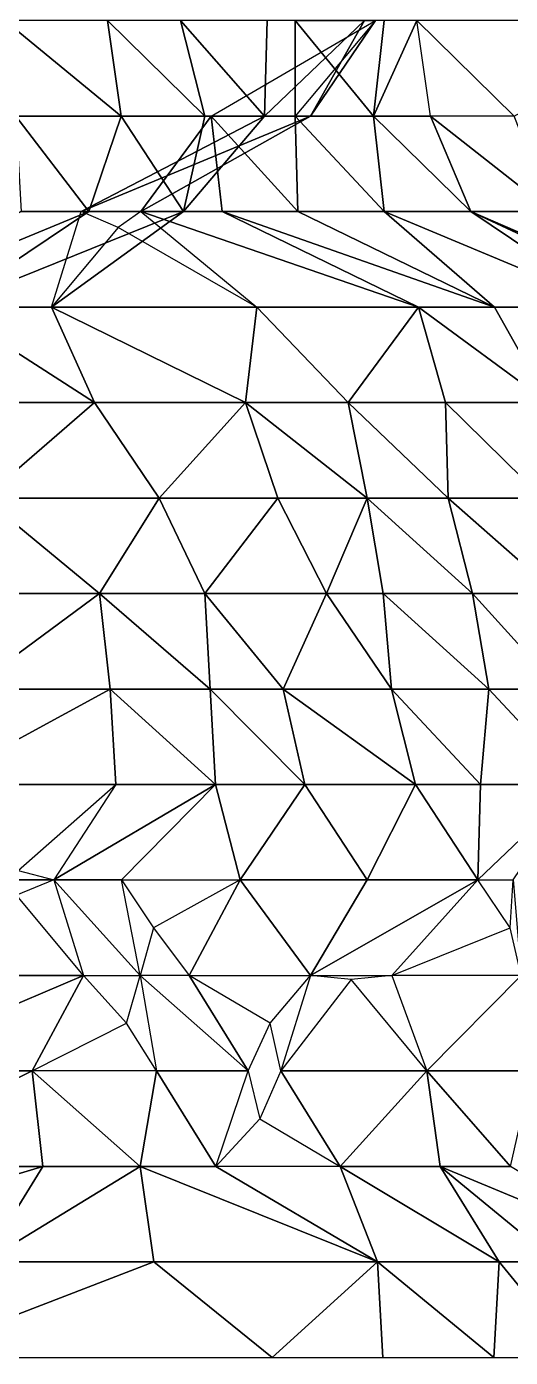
# Model space of a CAD drawing. Header units: metres. Extents: x -317 to 276, y -240 to 234.
# Drawn here: x -193.6 to -163.2, y -240 to -156.4 of the extents above; entities that cross this region are included whole.
import ezdxf

# ---------------------------------------------------------------- set-up
doc = ezdxf.new("R2010")
doc.units = ezdxf.units.M

msp = doc.modelspace()

# ---------------------------------------------------------------- linework, layer by layer
for points in [[(-194.93268, -156, -412.0276), (-187.63666, -162, -411.18732), (-188.48271, -156, -412.736), (-188.4826, -155.9999, -412.7359)], [(-194.93268, -156, -412.0276), (-194.25583, -162, -410.78864), (-187.63666, -162, -411.18732), (-187.63655, -161.9999, -411.18723)], [(-188.48271, -156, -412.736), (-182.37117, -162, -414.06387), (-183.89404, -156, -416.8515), (-183.89394, -155.9999, -416.8514)], [(-188.48271, -156, -412.736), (-187.63666, -162, -411.18732), (-182.37117, -162, -414.06387), (-182.37106, -161.9999, -414.06378)], [(-183.89404, -156, -416.8515), (-178.62856, -162, -419.72803), (-178.45935, -156, -419.4183), (-178.45924, -155.9999, -419.4182)], [(-183.89404, -156, -416.8515), (-182.37117, -162, -414.06387), (-178.62856, -162, -419.72803), (-178.62845, -161.9999, -419.72794)], [(-175.732, -162, -426.9409), (-181.9727, -162, -450.87943), (-171.65096, -156, -431.9856), (-171.65085, -155.9999, -431.9855)], [(-178.62856, -162, -419.72803), (-175.732, -162, -426.9409), (-172.34781, -156, -420.7462), (-172.3477, -155.9999, -420.7461)], [(-178.62856, -162, -419.72803), (-172.34781, -156, -420.7462), (-178.45935, -156, -419.4183), (-178.45924, -155.9999, -419.4182)], [(-171.65096, -156, -431.9856), (-176.70721, -162, -453.75598), (-176.70721, -156, -453.75598), (-176.7071, -155.9999, -453.7559)], [(-176.70721, -156, -453.75598), (-171.78012, -162, -457.252), (-171.10329, -156, -456.01306), (-171.10318, -155.9999, -456.01297)], [(-176.70721, -156, -453.75598), (-176.70721, -162, -453.75598), (-171.78012, -162, -457.252), (-171.78001, -161.9999, -457.25192)], [(-175.732, -162, -426.9409), (-171.65096, -156, -431.9856), (-172.34781, -156, -420.7462), (-172.3477, -155.9999, -420.7461)], [(-171.78012, -162, -457.252), (-168.20673, -162, -463.2259), (-169.05278, -156, -464.77457), (-169.05267, -155.9999, -464.77448)], [(-171.78012, -162, -457.252), (-169.05278, -156, -464.77457), (-171.10329, -156, -456.01306), (-171.10318, -155.9999, -456.01297)], [(-169.05278, -156, -464.77457), (-162.94124, -162, -466.10245), (-152.11186, -156, -446.27942), (-152.11176, -155.9999, -446.27933)], [(-194.25583, -162, -410.78864), (-189.66718, -168, -414.90414), (-187.63666, -162, -411.18732), (-187.63655, -161.9999, -411.18723)], [(-194.25583, -162, -410.78864), (-193.91742, -168, -410.1692), (-189.66718, -168, -414.90414), (-189.66707, -167.9999, -414.90405)], [(-183.72484, -168, -416.54175), (-190.13477, -168, -440.79004), (-178.62856, -162, -419.72803), (-178.62845, -161.9999, -419.72794)], [(-190.13477, -168, -440.79004), (-186.39215, -168, -446.4542), (-175.732, -162, -426.9409), (-175.73189, -161.9999, -426.9408)], [(-190.13477, -168, -440.79004), (-175.732, -162, -426.9409), (-178.62856, -162, -419.72803), (-178.62845, -161.9999, -419.72794)], [(-187.63666, -162, -411.18732), (-189.66718, -168, -414.90414), (-183.72484, -168, -416.54175), (-183.72473, -167.9999, -416.54166)], [(-187.63666, -162, -411.18732), (-183.72484, -168, -416.54175), (-182.37117, -162, -414.06387), (-182.37106, -161.9999, -414.06378)], [(-186.39215, -168, -446.4542), (-181.29587, -168, -449.64047), (-181.9727, -162, -450.87943), (-181.9726, -161.9999, -450.87933)], [(-186.39215, -168, -446.4542), (-181.9727, -162, -450.87943), (-175.732, -162, -426.9409), (-175.73189, -161.9999, -426.9408)], [(-183.72484, -168, -416.54175), (-178.62856, -162, -419.72803), (-182.37117, -162, -414.06387), (-182.37106, -161.9999, -414.06378)], [(-181.9727, -162, -450.87943), (-176.53801, -168, -453.44623), (-176.70721, -162, -453.75598), (-176.7071, -161.9999, -453.7559)], [(-181.9727, -162, -450.87943), (-181.29587, -168, -449.64047), (-176.53801, -168, -453.44623), (-176.5379, -167.9999, -453.44614)], [(-176.70721, -162, -453.75598), (-171.10329, -168, -456.01306), (-171.78012, -162, -457.252), (-171.78001, -161.9999, -457.25192)], [(-176.70721, -162, -453.75598), (-176.53801, -168, -453.44623), (-171.10329, -168, -456.01306), (-171.10318, -167.9999, -456.01297)], [(-171.78012, -162, -457.252), (-165.6686, -168, -458.57986), (-168.20673, -162, -463.2259), (-168.20662, -161.9999, -463.2258)], [(-171.78012, -162, -457.252), (-171.10329, -168, -456.01306), (-165.6686, -168, -458.57986), (-165.66849, -167.9999, -458.57977)], [(-168.20673, -162, -463.2259), (-160.57231, -168, -461.76617), (-162.94124, -162, -466.10245), (-162.94113, -161.9999, -466.10236)], [(-168.20673, -162, -463.2259), (-165.6686, -168, -458.57986), (-160.57231, -168, -461.76617), (-160.5722, -167.9999, -461.76608)], [(-193.91742, -168, -410.1692), (-204.21915, -174, -441.54135), (-189.66718, -168, -414.90414), (-189.66707, -167.9999, -414.90405)], [(-189.66718, -168, -414.90414), (-204.21915, -174, -441.54135), (-198.61523, -174, -443.79843), (-198.61513, -173.9999, -443.79834)], [(-189.66718, -168, -414.90414), (-198.61523, -174, -443.79843), (-183.72484, -168, -416.54175), (-183.72473, -167.9999, -416.54166)], [(-183.72484, -168, -416.54175), (-198.61523, -174, -443.79843), (-191.99606, -174, -444.1971), (-191.99596, -173.9999, -444.19702)], [(-183.72484, -168, -416.54175), (-191.99606, -174, -444.1971), (-190.13477, -168, -440.79004), (-190.13466, -167.9999, -440.78995)], [(-186.39215, -168, -446.4542), (-187.81224, -169, -442.79614), (-190.13477, -168, -440.79004), (-190.13466, -167.9999, -440.78995)], [(-168.9436, -174, -427.02982), (-181.29587, -168, -449.64047), (-186.39215, -168, -446.4542), (-186.39204, -167.9999, -446.4541)], [(-168.9436, -174, -427.02982), (-186.39215, -168, -446.4542), (-179.11617, -174, -433.1356), (-179.11606, -173.9999, -433.1355)], [(-164.18575, -174, -430.83557), (-176.53801, -168, -453.44623), (-181.29587, -168, -449.64047), (-181.29576, -167.9999, -449.64038)], [(-164.18575, -174, -430.83557), (-181.29587, -168, -449.64047), (-168.9436, -174, -427.02982), (-168.9435, -173.9999, -427.02972)], [(-171.10329, -168, -456.01306), (-176.53801, -168, -453.44623), (-164.18575, -174, -430.83557), (-164.18564, -173.9999, -430.83548)], [(-171.10329, -168, -456.01306), (-164.18575, -174, -430.83557), (-156.72052, -174, -429.68558), (-156.72041, -173.9999, -429.6855)], [(-165.6686, -168, -458.57986), (-171.10329, -168, -456.01306), (-156.72052, -174, -429.68558), (-156.72041, -173.9999, -429.6855)], [(-151.77344, -174, -445.65994), (-160.57231, -168, -461.76617), (-165.6686, -168, -458.57986), (-165.66849, -167.9999, -458.57977)], [(-165.6686, -168, -458.57986), (-156.72052, -174, -429.68558), (-152.80872, -174, -435.04), (-152.80861, -173.9999, -435.03992)], [(-151.77344, -174, -445.65994), (-165.6686, -168, -458.57986), (-152.80872, -174, -435.04), (-152.80861, -173.9999, -435.03992)], [(-187.81224, -169, -442.79614), (-191.99606, -174, -444.1971), (-179.11617, -174, -433.1356), (-179.11606, -173.9999, -433.1355)], [(-198.61523, -174, -443.79843), (-199.31209, -180, -432.55905), (-189.30875, -180, -426.763), (-189.30864, -179.9999, -426.7629)], [(-191.99606, -174, -444.1971), (-198.61523, -174, -443.79843), (-189.30875, -180, -426.763), (-189.30864, -179.9999, -426.7629)], [(-191.99606, -174, -444.1971), (-189.30875, -180, -426.763), (-179.81302, -180, -421.89618), (-179.81291, -179.9999, -421.8961)], [(-179.11617, -174, -433.1356), (-191.99606, -174, -444.1971), (-179.81302, -180, -421.89618), (-179.81291, -179.9999, -421.8961)], [(-179.11617, -174, -433.1356), (-179.81302, -180, -421.89618), (-173.36307, -180, -422.60458), (-173.36296, -179.9999, -422.6045)], [(-168.9436, -174, -427.02982), (-179.11617, -174, -433.1356), (-173.36307, -180, -422.60458), (-173.36296, -179.9999, -422.6045)], [(-168.9436, -174, -427.02982), (-173.36307, -180, -422.60458), (-167.25153, -180, -423.9325), (-167.25142, -179.9999, -423.9324)], [(-160.80156, -180, -424.64087), (-164.18575, -174, -430.83557), (-168.9436, -174, -427.02982), (-168.9435, -173.9999, -427.02972)], [(-160.80156, -180, -424.64087), (-168.9436, -174, -427.02982), (-167.25153, -180, -423.9325), (-167.25142, -179.9999, -423.9324)], [(-156.72052, -174, -429.68558), (-164.18575, -174, -430.83557), (-160.80156, -180, -424.64087), (-160.80145, -179.9999, -424.64078)], [(-196.26633, -186, -426.9838), (-189.30875, -180, -426.763), (-199.31209, -180, -432.55905), (-199.31198, -179.9999, -432.55896)], [(-196.26633, -186, -426.9838), (-185.24773, -186, -419.32938), (-189.30875, -180, -426.763), (-189.30864, -179.9999, -426.7629)], [(-185.24773, -186, -419.32938), (-179.81302, -180, -421.89618), (-189.30875, -180, -426.763), (-189.30864, -179.9999, -426.7629)], [(-185.24773, -186, -419.32938), (-177.78252, -186, -418.17938), (-179.81302, -180, -421.89618), (-179.81291, -179.9999, -421.8961)], [(-179.81302, -180, -421.89618), (-172.1786, -186, -420.43646), (-173.36307, -180, -422.60458), (-173.36296, -179.9999, -422.6045)], [(-179.81302, -180, -421.89618), (-177.78252, -186, -418.17938), (-172.1786, -186, -420.43646), (-172.1785, -185.9999, -420.43637)], [(-173.36307, -180, -422.60458), (-167.0823, -186, -423.62274), (-167.25153, -180, -423.9325), (-167.25142, -179.9999, -423.9324)], [(-173.36307, -180, -422.60458), (-172.1786, -186, -420.43646), (-167.0823, -186, -423.62274), (-167.0822, -185.9999, -423.62265)], [(-167.25153, -180, -423.9325), (-161.13998, -186, -425.26035), (-160.80156, -180, -424.64087), (-160.80145, -179.9999, -424.64078)], [(-167.25153, -180, -423.9325), (-167.0823, -186, -423.62274), (-161.13998, -186, -425.26035), (-161.13988, -185.9999, -425.26025)], [(-206.26967, -192, -432.77985), (-188.99034, -192, -413.66522), (-196.26633, -186, -426.9838), (-196.26622, -185.9999, -426.9837)], [(-185.24773, -186, -419.32938), (-196.26633, -186, -426.9838), (-188.99034, -192, -413.66522), (-188.99023, -191.9999, -413.66513)], [(-185.24773, -186, -419.32938), (-188.99034, -192, -413.66522), (-182.37117, -192, -414.06387), (-182.37106, -191.9999, -414.06378)], [(-177.78252, -186, -418.17938), (-185.24773, -186, -419.32938), (-182.37117, -192, -414.06387), (-182.37106, -191.9999, -414.06378)], [(-177.78252, -186, -418.17938), (-182.37117, -192, -414.06387), (-174.73676, -192, -412.60416), (-174.73665, -191.9999, -412.60406)], [(-172.1786, -186, -420.43646), (-177.78252, -186, -418.17938), (-174.73676, -192, -412.60416), (-174.73665, -191.9999, -412.60406)], [(-172.1786, -186, -420.43646), (-174.73676, -192, -412.60416), (-171.16335, -192, -418.57803), (-171.16324, -191.9999, -418.57794)], [(-172.1786, -186, -420.43646), (-165.55943, -192, -420.83514), (-167.0823, -186, -423.62274), (-167.0822, -185.9999, -423.62265)], [(-172.1786, -186, -420.43646), (-171.16335, -192, -418.57803), (-165.55943, -192, -420.83514), (-165.55933, -191.9999, -420.83505)], [(-167.0823, -186, -423.62274), (-160.29395, -192, -423.71167), (-161.13998, -186, -425.26035), (-161.13988, -185.9999, -425.26025)], [(-167.0823, -186, -423.62274), (-165.55943, -192, -420.83514), (-160.29395, -192, -423.71167), (-160.29384, -191.9999, -423.71158)], [(-197.13239, -198, -416.05414), (-188.99034, -192, -413.66522), (-206.26967, -192, -432.77985), (-206.26956, -191.9999, -432.77975)], [(-197.13239, -198, -416.05414), (-188.3135, -198, -412.42627), (-188.99034, -192, -413.66522), (-188.99023, -191.9999, -413.66513)], [(-188.99034, -192, -413.66522), (-182.03275, -198, -413.4444), (-182.37117, -192, -414.06387), (-182.37106, -191.9999, -414.06378)], [(-188.99034, -192, -413.66522), (-188.3135, -198, -412.42627), (-182.03275, -198, -413.4444), (-182.03264, -197.9999, -413.4443)], [(-182.37117, -192, -414.06387), (-177.44409, -198, -417.5599), (-174.73676, -192, -412.60416), (-174.73665, -191.9999, -412.60406)], [(-182.37117, -192, -414.06387), (-182.03275, -198, -413.4444), (-177.44409, -198, -417.5599), (-177.44398, -197.9999, -417.5598)], [(-174.73676, -192, -412.60416), (-177.44409, -198, -417.5599), (-170.65572, -198, -417.64883), (-170.65561, -197.9999, -417.64874)], [(-174.73676, -192, -412.60416), (-170.65572, -198, -417.64883), (-171.16335, -192, -418.57803), (-171.16324, -191.9999, -418.57794)], [(-171.16335, -192, -418.57803), (-164.54417, -198, -418.9767), (-165.55943, -192, -420.83514), (-165.55933, -191.9999, -420.83505)], [(-171.16335, -192, -418.57803), (-170.65572, -198, -417.64883), (-164.54417, -198, -418.9767), (-164.54407, -197.9999, -418.97662)], [(-165.55943, -192, -420.83514), (-160.12473, -198, -423.40195), (-160.29395, -192, -423.71167), (-160.29384, -191.9999, -423.71158)], [(-165.55943, -192, -420.83514), (-164.54417, -198, -418.9767), (-160.12473, -198, -423.40195), (-160.12462, -197.9999, -423.40186)], [(-199.3321, -204, -420.0807), (-187.97508, -204, -411.8068), (-188.3135, -198, -412.42627), (-188.3134, -197.9999, -412.42618)], [(-199.3321, -204, -420.0807), (-188.3135, -198, -412.42627), (-197.13239, -198, -416.05414), (-197.13228, -197.9999, -416.05405)], [(-188.3135, -198, -412.42627), (-181.69434, -204, -412.82495), (-182.03275, -198, -413.4444), (-182.03264, -197.9999, -413.4443)], [(-188.3135, -198, -412.42627), (-187.97508, -204, -411.8068), (-181.69434, -204, -412.82495), (-181.69423, -203.9999, -412.82486)], [(-182.03275, -198, -413.4444), (-176.09042, -204, -415.08203), (-177.44409, -198, -417.5599), (-177.44398, -197.9999, -417.5598)], [(-182.03275, -198, -413.4444), (-181.69434, -204, -412.82495), (-176.09042, -204, -415.08203), (-176.09032, -203.9999, -415.08194)], [(-177.44409, -198, -417.5599), (-169.13284, -204, -414.8612), (-170.65572, -198, -417.64883), (-170.65561, -197.9999, -417.64874)], [(-177.44409, -198, -417.5599), (-176.09042, -204, -415.08203), (-169.13284, -204, -414.8612), (-169.13274, -203.9999, -414.8611)], [(-170.65572, -198, -417.64883), (-165.0518, -204, -419.9059), (-164.54417, -198, -418.9767), (-164.54407, -197.9999, -418.97662)], [(-170.65572, -198, -417.64883), (-169.13284, -204, -414.8612), (-165.0518, -204, -419.9059), (-165.0517, -203.9999, -419.90582)], [(-164.54417, -198, -418.9767), (-165.0518, -204, -419.9059), (-158.94026, -204, -421.2338), (-158.94016, -203.9999, -421.2337)], [(-164.54417, -198, -418.9767), (-158.94026, -204, -421.2338), (-160.12473, -198, -423.40195), (-160.12462, -197.9999, -423.40186)], [(-199.3321, -204, -420.0807), (-194.11046, -209.4, -416.78003), (-187.97508, -204, -411.8068), (-187.97498, -203.9999, -411.8067)], [(-191.8669, -210, -418.9307), (-187.61665, -210, -423.66565), (-181.69434, -204, -412.82495), (-181.69423, -203.9999, -412.82486)], [(-191.8669, -210, -418.9307), (-181.69434, -204, -412.82495), (-187.97508, -204, -411.8068), (-187.97498, -203.9999, -411.8067)], [(-181.69434, -204, -412.82495), (-187.61665, -210, -423.66565), (-180.15144, -210, -422.51566), (-180.15134, -209.9999, -422.51556)], [(-181.69434, -204, -412.82495), (-180.15144, -210, -422.51566), (-176.09042, -204, -415.08203), (-176.09032, -203.9999, -415.08194)], [(-176.09042, -204, -415.08203), (-180.15144, -210, -422.51566), (-172.1786, -210, -420.43646), (-172.1785, -209.9999, -420.43637)], [(-176.09042, -204, -415.08203), (-172.1786, -210, -420.43646), (-169.13284, -204, -414.8612), (-169.13274, -203.9999, -414.8611)], [(-169.13284, -204, -414.8612), (-172.1786, -210, -420.43646), (-165.22101, -210, -420.21567), (-165.2209, -209.9999, -420.21558)], [(-169.13284, -204, -414.8612), (-165.22101, -210, -420.21567), (-165.0518, -204, -419.9059), (-165.0517, -203.9999, -419.90582)], [(-165.22101, -210, -420.21567), (-163.00128, -210, -428.66745), (-158.94026, -204, -421.2338), (-158.94016, -203.9999, -421.2337)], [(-165.22101, -210, -420.21567), (-158.94026, -204, -421.2338), (-165.0518, -204, -419.9059), (-165.0517, -203.9999, -419.90582)], [(-194.11046, -209.4, -416.78003), (-191.8669, -210, -418.9307), (-196.45555, -210, -414.81522), (-196.45544, -209.9999, -414.81512)], [(-191.8669, -210, -418.9307), (-194.20183, -210.95999, -416.9473), (-196.45555, -210, -414.81522), (-196.45544, -209.9999, -414.81512)], [(-191.8669, -210, -418.9307), (-186.43219, -216, -421.49753), (-187.61665, -210, -423.66565), (-187.61655, -209.9999, -423.66556)], [(-191.8669, -210, -418.9307), (-190.00558, -216, -415.52362), (-186.43219, -216, -421.49753), (-186.43208, -215.9999, -421.49744)], [(-186.43219, -216, -421.49753), (-187.61665, -210, -423.66565), (-185.6068, -213, -423.35605), (-185.60669, -212.9999, -423.35596)], [(-180.15144, -210, -422.51566), (-185.6068, -213, -423.35605), (-183.36641, -216, -428.40063), (-183.3663, -215.9999, -428.40054)], [(-180.15144, -210, -422.51566), (-183.36641, -216, -428.40063), (-175.732, -216, -426.9409), (-175.73189, -215.9999, -426.9408)], [(-180.15144, -210, -422.51566), (-175.732, -216, -426.9409), (-172.1786, -210, -420.43646), (-172.1785, -209.9999, -420.43637)], [(-175.732, -216, -426.9409), (-170.6357, -216, -430.12717), (-165.22101, -210, -420.21567), (-165.2209, -209.9999, -420.21558)], [(-175.732, -216, -426.9409), (-165.22101, -210, -420.21567), (-172.1786, -210, -420.43646), (-172.1785, -209.9999, -420.43637)], [(-165.22101, -210, -420.21567), (-170.6357, -216, -430.12717), (-163.19154, -213, -427.943), (-163.19144, -212.9999, -427.9429)], [(-162.49365, -216, -427.73822), (-163.19154, -213, -427.943), (-163.00128, -210, -428.66745), (-163.00117, -209.9999, -428.66736)], [(-194.20183, -210.95999, -416.9473), (-198.82448, -216, -419.1515), (-190.00558, -216, -415.52362), (-190.00548, -215.9999, -415.52353)], [(-204.06996, -222, -428.7533), (-193.22057, -222, -421.40857), (-190.00558, -216, -415.52362), (-190.00548, -215.9999, -415.52353)], [(-204.06996, -222, -428.7533), (-190.00558, -216, -415.52362), (-198.82448, -216, -419.1515), (-198.82437, -215.9999, -419.1514)], [(-190.00558, -216, -415.52362), (-193.22057, -222, -421.40857), (-187.2898, -219, -420.06378), (-187.28969, -218.9999, -420.0637)], [(-185.41693, -222, -419.6391), (-187.2898, -219, -420.06378), (-186.43219, -216, -421.49753), (-186.43208, -215.9999, -421.49744)], [(-179.64381, -222, -421.58646), (-183.36641, -216, -428.40063), (-186.43219, -216, -421.49753), (-186.43208, -215.9999, -421.49744)], [(-179.64381, -222, -421.58646), (-186.43219, -216, -421.49753), (-185.41693, -222, -419.6391), (-185.41682, -221.9999, -419.639)], [(-179.64381, -222, -421.58646), (-178.2768, -219, -427.42746), (-183.36641, -216, -428.40063), (-183.3663, -215.9999, -428.40054)], [(-175.732, -216, -426.9409), (-177.59329, -222, -430.34796), (-178.2768, -219, -427.42746), (-178.27669, -218.9999, -427.42737)], [(-173.17679, -216.25, -428.52112), (-177.59329, -222, -430.34796), (-168.43599, -222, -426.10062), (-168.43588, -221.9999, -426.10052)], [(-170.6357, -216, -430.12717), (-173.17679, -216.25, -428.52112), (-175.732, -216, -426.9409), (-175.73189, -215.9999, -426.9408)], [(-168.43599, -222, -426.10062), (-162.49365, -216, -427.73822), (-170.6357, -216, -430.12717), (-170.63559, -215.9999, -430.12708)], [(-168.43599, -222, -426.10062), (-161.81682, -222, -426.4993), (-162.49365, -216, -427.73822), (-162.49355, -215.9999, -427.73813)], [(-205.25443, -228, -430.92142), (-192.54373, -228, -420.16965), (-193.22057, -222, -421.40857), (-193.22046, -221.9999, -421.40848)], [(-205.25443, -228, -430.92142), (-193.22057, -222, -421.40857), (-204.06996, -222, -428.7533), (-204.06985, -221.9999, -428.7532)], [(-193.22057, -222, -421.40857), (-186.43219, -228, -421.49753), (-185.41693, -222, -419.6391), (-185.41682, -221.9999, -419.639)], [(-193.22057, -222, -421.40857), (-192.54373, -228, -420.16965), (-186.43219, -228, -421.49753), (-186.43208, -227.9999, -421.49744)], [(-185.41693, -222, -419.6391), (-186.43219, -228, -421.49753), (-181.67432, -228, -425.30328), (-181.67421, -227.9999, -425.3032)], [(-185.41693, -222, -419.6391), (-181.67432, -228, -425.30328), (-179.64381, -222, -421.58646), (-179.6437, -221.9999, -421.58636)], [(-179.64381, -222, -421.58646), (-178.9201, -225, -424.67874), (-181.67432, -228, -425.30328), (-181.67421, -227.9999, -425.3032)], [(-173.8707, -228, -423.5338), (-177.59329, -222, -430.34796), (-178.9201, -225, -424.67874), (-178.92, -224.9999, -424.67865)], [(-173.8707, -228, -423.5338), (-168.43599, -222, -426.10062), (-177.59329, -222, -430.34796), (-177.59319, -221.9999, -430.34787)], [(-173.8707, -228, -423.5338), (-167.58994, -228, -424.55194), (-168.43599, -222, -426.10062), (-168.43588, -221.9999, -426.10052)], [(-168.43599, -222, -426.10062), (-163.17049, -228, -428.97717), (-161.81682, -222, -426.4993), (-161.81671, -221.9999, -426.4992)], [(-168.43599, -222, -426.10062), (-167.58994, -228, -424.55194), (-163.17049, -228, -428.97717), (-163.17038, -227.9999, -428.97708)], [(-212.69962, -234, -444.54977), (-196.26633, -234, -426.9838), (-192.54373, -228, -420.16965), (-192.54362, -227.9999, -420.16956)], [(-212.69962, -234, -444.54977), (-192.54373, -228, -420.16965), (-205.25443, -228, -430.92142), (-205.25432, -227.9999, -430.92133)], [(-196.26633, -234, -426.9838), (-185.58614, -234, -419.94885), (-186.43219, -228, -421.49753), (-186.43208, -227.9999, -421.49744)], [(-196.26633, -234, -426.9838), (-186.43219, -228, -421.49753), (-192.54373, -228, -420.16965), (-192.54362, -227.9999, -420.16956)], [(-171.52177, -234, -406.71918), (-181.67432, -228, -425.30328), (-186.43219, -228, -421.49753), (-186.43208, -227.9999, -421.49744)], [(-171.52177, -234, -406.71918), (-186.43219, -228, -421.49753), (-185.58614, -234, -419.94885), (-185.58603, -233.9999, -419.94876)], [(-173.8707, -228, -423.5338), (-181.67432, -228, -425.30328), (-171.52177, -234, -406.71918), (-171.52167, -233.9999, -406.7191)], [(-173.8707, -228, -423.5338), (-171.52177, -234, -406.71918), (-163.88736, -234, -405.25943), (-163.88725, -233.9999, -405.25934)], [(-167.58994, -228, -424.55194), (-173.8707, -228, -423.5338), (-163.88736, -234, -405.25943), (-163.88725, -233.9999, -405.25934)], [(-153.18716, -234, -410.70282), (-163.17049, -228, -428.97717), (-167.58994, -228, -424.55194), (-167.58983, -227.9999, -424.55185)], [(-167.58994, -228, -424.55194), (-163.88736, -234, -405.25943), (-160.31395, -234, -411.23334), (-160.31384, -233.9999, -411.23325)], [(-153.18716, -234, -410.70282), (-167.58994, -228, -424.55194), (-160.31395, -234, -411.23334), (-160.31384, -233.9999, -411.23325)], [(-201.17339, -240, -435.96613), (-178.14095, -240, -406.3205), (-185.58614, -234, -419.94885), (-185.58603, -233.9999, -419.94876)], [(-201.17339, -240, -435.96613), (-185.58614, -234, -419.94885), (-196.26633, -234, -426.9838), (-196.26622, -233.9999, -426.9837)], [(-178.14095, -240, -406.3205), (-171.52177, -234, -406.71918), (-185.58614, -234, -419.94885), (-185.58603, -233.9999, -419.94876)], [(-178.14095, -240, -406.3205), (-171.18336, -240, -406.0997), (-171.52177, -234, -406.71918), (-171.52167, -233.9999, -406.7191)], [(-171.52177, -234, -406.71918), (-164.22577, -240, -405.8789), (-163.88736, -234, -405.25943), (-163.88725, -233.9999, -405.25934)], [(-171.52177, -234, -406.71918), (-171.18336, -240, -406.0997), (-164.22577, -240, -405.8789), (-164.22566, -239.9999, -405.8788)], [(-163.88736, -234, -405.25943), (-164.22577, -240, -405.8789), (-158.96027, -240, -408.75546), (-158.96016, -239.9999, -408.75537)], [(-163.88736, -234, -405.25943), (-158.96027, -240, -408.75546), (-160.31395, -234, -411.23334), (-160.31384, -233.9999, -411.23325)]]:
    msp.add_3dface(points)

doc.saveas('drawing.dxf')
